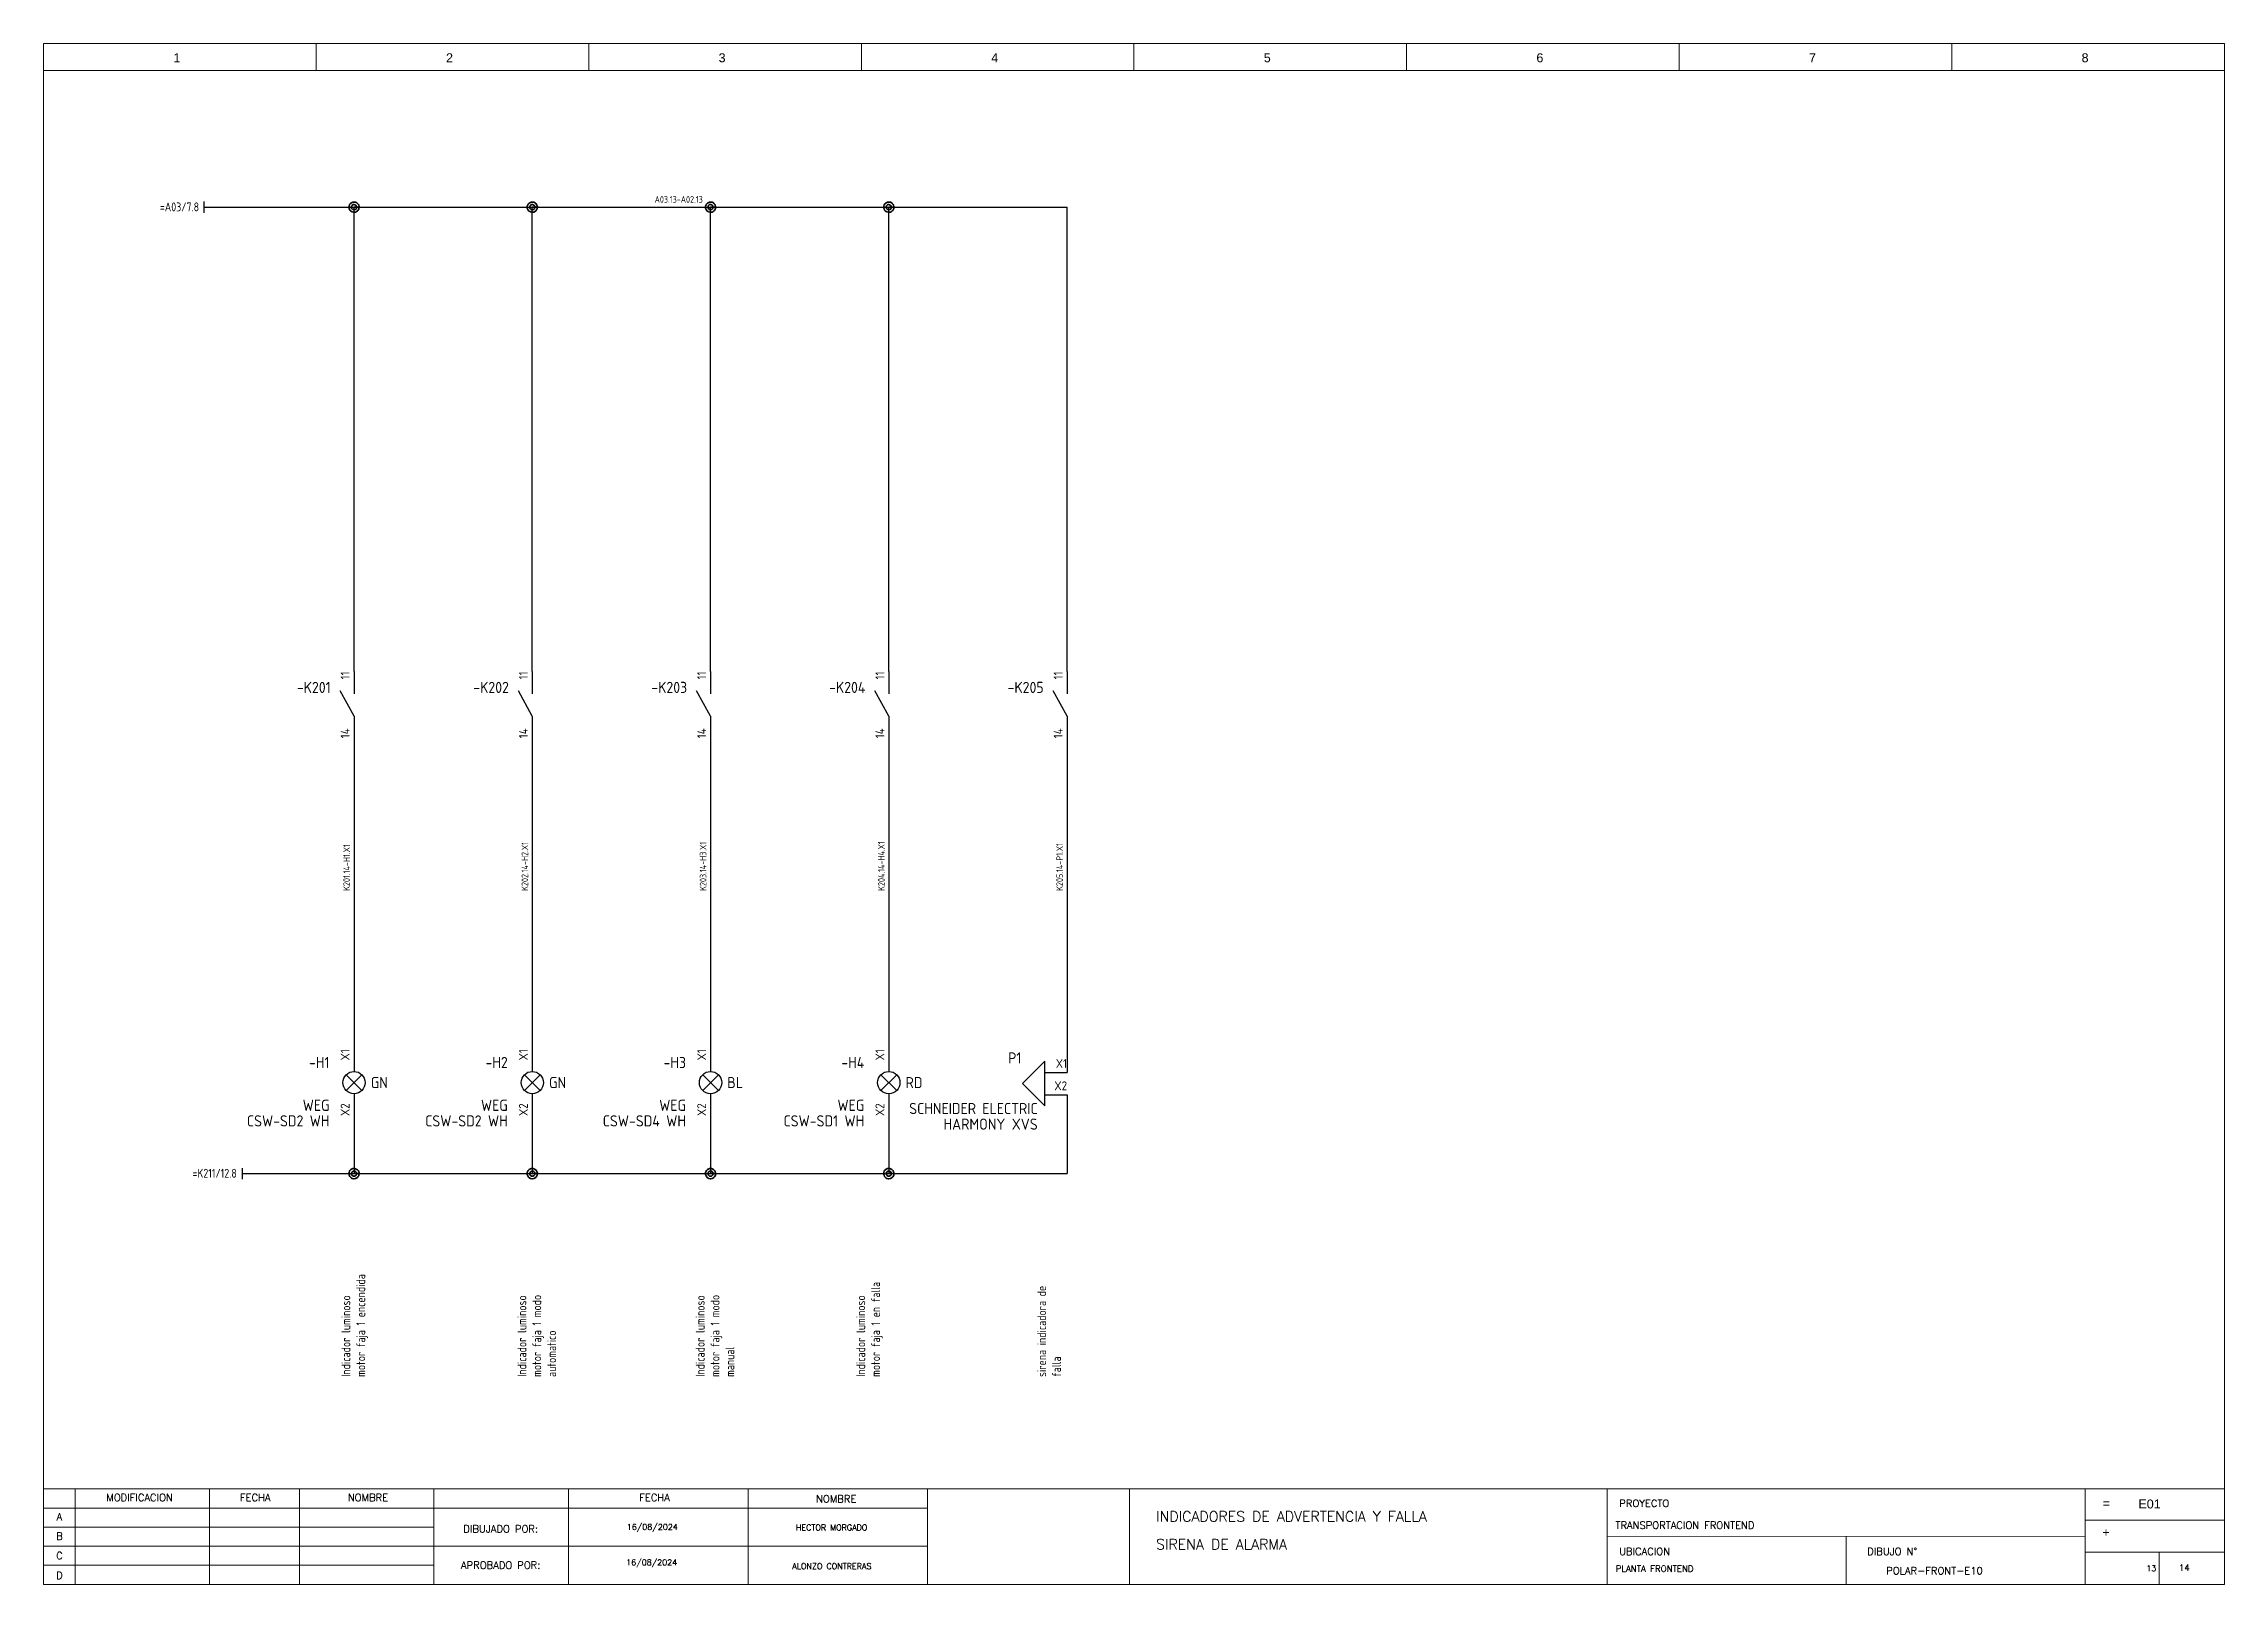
# Paper-space layout '13' of a CAD drawing. Header units: millimetres. Extents: x -33 to 453, y -23 to 320.
# The model-space entities are those that its viewports show. They can reach past a viewport. Long polylines and large blocks are cut down to what shows.
import ezdxf
from ezdxf.enums import TextEntityAlignment as Align

# ---------------------------------------------------------------- set-up
doc = ezdxf.new("R2010")
doc.units = ezdxf.units.MM
doc.header["$MEASUREMENT"] = 0
for name, color, linetype in [('0V', 160, 'Continuous'), ('24V', 20, 'Continuous'), ('DESC', 150, 'Continuous'), ('MISC', 7, 'Continuous'), ('PDF_Geometría', 7, 'Continuous'), ('TAGS', 150, 'Continuous'), ('TERMS', 123, 'Continuous'), ('WIREREF', 50, 'Continuous')]:
    doc.layers.add(name, color=color, linetype=linetype)
doc.layers.add('FORMATO', color=7, linetype='Continuous', lineweight=5)
doc.layers.add('SYMS', color=7, linetype='Continuous', lineweight=30)
doc.styles.add('ROMANS', font='romans.shx')
doc.styles.add('SIMPLEX', font='simplex.shx', dxfattribs={"height": 6})
doc.styles.get("Standard").update_dxf_attribs({"font": 'arial.ttf'})
doc.styles.add('WD_IEC', font='ISOCP2.shx', dxfattribs={"width": 0.9, "height": 4})

# ---------------------------------------------------------------- blocks, each defined once
blk = doc.blocks.new('Membrete A3')
at = {"layer": 'FORMATO', "color": 5}
for p, q in [((454.02, 319.51), (-32.03, 319.51)), ((-32.03, 319.51), (-32.03, 313.51)), ((28.73, 319.51), (28.73, 313.51)), ((89.48, 319.51), (89.48, 313.51)), ((150.24, 319.51), (150.24, 313.51)), ((210.99, 319.51), (210.99, 313.51)), ((271.75, 319.51), (271.75, 313.51)), ((332.5, 319.51), (332.5, 313.51)), ((393.26, 319.51), (393.26, 313.51)), ((454.02, 319.51), (454.02, 313.51)), ((-32.03, 313.51), (454.02, 313.51)), ((454.02, -2.58), (-32.03, -2.58)), ((-32.03, -2.58), (-32.03, -23.85)), ((-25.03, -23.85), (-25.03, -2.58)), ((4.97, -23.85), (4.97, -2.58)), ((24.97, -23.85), (24.97, -2.58)), ((54.97, -23.85), (54.97, -2.58)), ((84.97, -23.85), (84.97, -2.58)), ((124.97, -23.85), (124.97, -2.58)), ((164.97, -23.85), (164.97, -2.58)), ((209.97, -23.85), (209.97, -2.58)), ((316.47, -2.58), (316.47, -23.85)), ((422.96, -2.58), (422.96, -23.85)), ((454.02, -2.58), (454.02, -23.85)), ((-32.03, -6.84), (54.97, -6.84)), ((54.97, -6.84), (164.97, -6.84)), ((422.96, -9.52), (454.02, -9.52)), ((-32.03, -11.09), (54.97, -11.09)), ((316.47, -13.22), (422.96, -13.1)), ((369.71, -13.16), (369.71, -23.85)), ((-32.03, -15.35), (54.97, -15.35)), ((54.97, -15.35), (164.97, -15.35)), ((422.96, -16.69), (454.02, -16.69)), ((-32.03, -19.6), (54.97, -19.6)), ((454.02, -23.85), (-32.03, -23.85))]:
    blk.add_line(p, q, dxfattribs=at)
at = {"layer": 'FORMATO', "color": 172, "true_color": 0x0000d2}
blk.add_line((439.51, -16.69), (439.51, -23.85), dxfattribs=at)
at = {"flags": 8}
for tag, p in [('=', (437.34, -6.94)), ('+', (437.03, -13.59))]:
    blk.add_attdef(tag, text='', height=2, dxfattribs=at).set_placement(p, align=Align.CENTER)
at = {"layer": 'FORMATO', "style": 'SIMPLEX'}
for s, height, p in [('MODIFICACION', 1.625, (-10.65, -5.33)), ('FECHA', 1.625, (15.14, -5.33)), ('NOMBRE', 1.625, (40.26, -5.33)), ('FECHA', 1.625, (104.13, -5.33)), ('NOMBRE', 1.625, (144.62, -5.61)), ('A', 1.62, (-28.51, -9.6)), ('PROYECTO', 1.625, (324.72, -6.61)), ('B', 1.62, (-28.51, -13.91)), ('DIBUJADO POR:', 1.625, (69.84, -12.31)), ('C', 1.62, (-28.51, -18.26)), ('APROBADO POR:', 1.625, (69.84, -20.39)), ('UBICACION', 1.625, (324.79, -17.32)), ('DIBUJO N°', 1.625, (379.98, -17.32)), ('D', 1.62, (-28.51, -22.66))]:
    blk.add_text(s, height=height, dxfattribs=at).set_placement(p, align=Align.CENTER)
at = {"layer": 'FORMATO', "color": 5, "char_height": 2, "attachment_point": 1}
for s, insert in [('1', (-3.1, 317.35)), ('2', (57.66, 317.35)), ('3', (118.41, 317.35)), ('4', (179.17, 317.35)), ('5', (239.92, 317.35)), ('6', (300.68, 317.35)), ('7', (361.44, 317.35)), ('8', (422.19, 317.35))]:
    blk.add_mtext_dynamic_manual_height_columns(s, width=6.4736, gutter_width=10, heights=[0], dxfattribs=dict(at, insert=insert))
at = {"layer": 'FORMATO', "char_height": 2, "attachment_point": 1}
for s, insert in [('{\\Famgdt|c0;=}', (426.91, -4.81)), ('{\\Famgdt|c0;+}', (426.84, -11.28))]:
    blk.add_mtext_dynamic_manual_height_columns(s, width=6.5897, gutter_width=30, heights=[0], dxfattribs=dict(at, insert=insert))
at = {"layer": 'FORMATO', "char_height": 1.3, "attachment_point": 1, "style": 'SIMPLEX'}
for insert in [(97.95, -10.41), (97.81, -18.31)]:
    blk.add_mtext_dynamic_manual_height_columns('16/08/2024', width=6.1912, gutter_width=1, heights=[0], dxfattribs=dict(at, insert=insert))
at = {"layer": 'FORMATO', "flags": 8}
for tag, p, height, style in [('MOD_DESC11', (-24.47, -8.5), 1.3, 'ROMANS'), ('MOD_DESC12', (-24.47, -10.77), 1.3, 'ROMANS'), ('TITULO_3', (215.92, -9.87), 2.3, 'ROMANS'), ('MOD_DESC21', (-24.43, -12.68), 1.3, 'ROMANS'), ('MOD_DESC22', (-24.43, -14.95), 1.3, 'ROMANS'), ('TITULO_4', (215.92, -16.08), 2.3, 'ROMANS'), ('TITULO_1', (318.29, -11.48), 1.62, 'SIMPLEX'), ('MOD_DESC31', (-24.52, -16.84), 1.3, 'ROMANS'), ('MOD_DESC32', (-24.52, -19.12), 1.3, 'ROMANS'), ('TITULO_2', (318.36, -21.07), 1.4, 'SIMPLEX')]:
    blk.add_attdef(tag, p, '', height=height, dxfattribs=dict(at, style=style))
for tag, height, style, p in [('MOD_F1', 1.3, 'ROMANS', (14.38, -9.61)), ('MOD_N1', 1.3, 'ROMANS', (30.54, -9.91)), ('MOD_F2', 1.3, 'ROMANS', (14.31, -13.92)), ('MOD_N2', 1.3, 'ROMANS', (30.46, -14.07)), ('DIBUJO', 1.3, 'SIMPLEX', (143.59, -11.82)), ('MOD_F3', 1.3, 'ROMANS', (14.38, -18.31)), ('MOD_N3', 1.3, 'ROMANS', (30.48, -18.32)), ('APROBO', 1.3, 'SIMPLEX', (143.64, -20.44)), ('DWG_NO', 1.62, 'SIMPLEX', (389.4, -21.62)), ('N°', 1.3, 'ROMANS', (432.14, -20.89))]:
    blk.add_attdef(tag, text='', height=height, dxfattribs=dict(at, style=style)).set_placement(p, align=Align.CENTER)
at = {"layer": 'FORMATO', "style": 'ROMANS', "flags": 8}
blk.add_attdef('CANTIDAD', text='', height=1.4, dxfattribs=at).set_placement((447.78, -20.98), align=Align.RIGHT)
blk = doc.blocks.new('REFERENCIA_ENTRADA_HORIZONTAL')
at = {"layer": 'SYMS'}
for p, q in [((-5, 1.25), (-5, -1.25)), ((-5, 0), (0, 0))]:
    blk.add_line(p, q, dxfattribs=at)
at = {"layer": 'TAGS', "style": 'WD_IEC', "width": 0.9, "flags": 8}
blk.add_attdef('TAG', text='', height=1, dxfattribs=at).set_placement((-15.18, -2.12), align=Align.RIGHT)
blk = doc.blocks.new('empalme')
at = {"layer": 'PDF_Geometría', "color": 40, "lineweight": 35, "true_color": 0xffcf00}
for points in [[(145.66, 151.93), (144.51, 151.93)], [(145.1, 151.93), (144.51, 151.93)]]:
    blk.add_lwpolyline(points, close=True, dxfattribs=at)
for points in [[(143.39, 152.17), (143.39, 152.17), (143.34, 151.93), (143.39, 151.7)], [(143.58, 152.61), (143.58, 152.61), (143.44, 152.41), (143.39, 152.17)], [(143.94, 152.93), (143.94, 152.93), (143.73, 152.81), (143.58, 152.61)], [(143.94, 152.06), (143.94, 152.06), (143.92, 151.93), (143.94, 151.81)], [(144.39, 153.08), (144.39, 153.08), (144.15, 153.05), (143.94, 152.93)], [(144.04, 152.28), (144.04, 152.28), (143.97, 152.18), (143.94, 152.06)], [(143.94, 151.81), (143.94, 151.81), (143.97, 151.69), (144.04, 151.59)], [(144.22, 152.44), (144.22, 152.44), (144.12, 152.38), (144.04, 152.28)], [(144.45, 152.51), (144.45, 152.51), (144.33, 152.5), (144.22, 152.44)], [(144.87, 153.03), (144.87, 153.03), (144.64, 153.1), (144.39, 153.08)], [(144.69, 152.49), (144.69, 152.49), (144.58, 152.53), (144.45, 152.51)], [(144.9, 152.37), (144.9, 152.37), (144.81, 152.45), (144.69, 152.49)], [(145.28, 152.79), (145.28, 152.79), (145.1, 152.95), (144.87, 153.03)], [(145.05, 152.17), (145.05, 152.17), (144.99, 152.28), (144.9, 152.37)], [(145.1, 151.93), (145.1, 151.93), (145.1, 152.06), (145.05, 152.17)], [(145.05, 151.7), (145.05, 151.7), (145.1, 151.81), (145.1, 151.93)], [(145.56, 152.4), (145.56, 152.4), (145.46, 152.62), (145.28, 152.79)], [(145.66, 151.93), (145.66, 151.93), (145.66, 152.18), (145.56, 152.4)], [(145.56, 151.47), (145.56, 151.47), (145.66, 151.69), (145.66, 151.93)], [(143.39, 151.7), (143.39, 151.7), (143.44, 151.46), (143.58, 151.26)], [(143.58, 151.26), (143.58, 151.26), (143.73, 151.06), (143.94, 150.94)], [(143.94, 150.94), (143.94, 150.94), (144.15, 150.82), (144.39, 150.79)], [(144.04, 151.59), (144.04, 151.59), (144.12, 151.49), (144.22, 151.43)], [(144.22, 151.43), (144.22, 151.43), (144.33, 151.37), (144.45, 151.36)], [(144.39, 150.79), (144.39, 150.79), (144.64, 150.77), (144.87, 150.84)], [(144.45, 151.36), (144.45, 151.36), (144.58, 151.34), (144.69, 151.38)], [(144.69, 151.38), (144.69, 151.38), (144.81, 151.42), (144.9, 151.5)], [(144.87, 150.84), (144.87, 150.84), (145.1, 150.92), (145.28, 151.08)], [(144.9, 151.5), (144.9, 151.5), (144.99, 151.58), (145.05, 151.7)], [(145.28, 151.08), (145.28, 151.08), (145.46, 151.24), (145.56, 151.47)]]:
    blk.add_open_spline(points, degree=3, dxfattribs=at)
blk = doc.blocks.new('empalme_')
at = {"layer": '0V'}
blk.add_blockref('empalme', (-144.51, -151.93), dxfattribs=at)
blk = doc.blocks.new('VLT1G')
for p, q in [((0, 7.5), (0, 2.5)), ((-1.77, -1.77), (1.77, 1.77)), ((1.77, -1.77), (-1.77, 1.77)), ((0, -2.5), (0, -7.5))]:
    blk.add_line(p, q)
blk.add_circle((0, 0), 2.5)
at = {"style": 'WD_IEC'}
for tag, p in [('INST', (-5.5, 10.25)), ('TAG1', (-5.5, 3.25)), ('LOC', (-5.5, 6.75)), ('DESC1', (-5.5, -6.35)), ('DESC2', (-5.5, -9.85)), ('DESC3', (-5.5, -13.35))]:
    blk.add_attdef(tag, text='', height=2.5, dxfattribs=at).set_placement(p, align=Align.RIGHT)
blk.add_attdef('TERM01', text='', height=2, rotation=90, dxfattribs=at).set_placement((-1, 7.5), align=Align.RIGHT)
at = {"style": 'WD_IEC', "flags": 1}
for tag, p, height in [('X2TERM01', (0, 7.5), 0.32), ('X4LINK', (-3, 0), 0.32), ('X1LINK', (3, 0), 0.32), ('ASSYCODE', (1, -4), 1), ('FAMILY', (1, -5.5), 1), ('X8TERM02', (0, -7.5), 0.32), ('CATDESC', (1, -7), 1)]:
    blk.add_attdef(tag, p, '', height=height, dxfattribs=at)
at = {"style": 'WD_IEC', "flags": 9}
for tag, p in [('MFG', (-6, -0.25)), ('CAT', (-6, -2.75))]:
    blk.add_attdef(tag, text='', height=1.5, dxfattribs=at).set_placement(p, align=Align.RIGHT)
at = {"style": 'WD_IEC'}
blk.add_attdef('TERM02', (-1, -7.5), '', height=2, rotation=90, dxfattribs=at)
at = {"lineweight": 13, "style": 'WD_IEC'}
blk.add_attdef('COLOR', text='', height=2.5, dxfattribs=at).set_placement((3.75, 0), align=Align.MIDDLE_LEFT)
at = {"lineweight": 15, "style": 'WD_IEC'}
for tag, p in [('WDTAGALT', (-5.5, -21)), ('XREF', (-5.5, -18))]:
    blk.add_attdef(tag, text='', height=2.5, dxfattribs=at).set_placement(p, align=Align.RIGHT)
blk = doc.blocks.new('VSW21')
for p, q in [((0, 7.5), (0, 2.5)), ((0, -2.5), (-3.125, 3.125)), ((0, -2.5), (0, -7.5))]:
    blk.add_line(p, q)
at = {"style": 'WD_IEC'}
for tag, p in [('INST', (-5.25, 7.75)), ('LOC', (-5.25, 4.25)), ('TAG2', (-5.25, 0.75)), ('XREF', (-5.25, -3.75)), ('DESC2', (-5.25, -11.1)), ('DESC1', (-5.25, -7.6)), ('DESC3', (-5.25, -14.6)), ('WDTAGALT', (-5, -18))]:
    blk.add_attdef(tag, text='', height=2.5, dxfattribs=at).set_placement(p, align=Align.RIGHT)
blk.add_attdef('TERM01', text='', height=2, rotation=90, dxfattribs=at).set_placement((-1, 7.5), align=Align.RIGHT)
at = {"style": 'WD_IEC', "flags": 1}
for tag, p, height in [('X2TERM01', (0, 7.5), 0.32), ('X4LINK', (-2, 0), 0.32), ('X1LINK', (-0.5, 0), 0.32), ('CONTACT', (4, -3.5), 1), ('FAMILY', (4, -5), 1), ('COMMON', (5.25, -4.75), 1), ('X8TERM02', (0, -7.5), 0.32)]:
    blk.add_attdef(tag, p, '', height=height, dxfattribs=at)
at = {"style": 'WD_IEC'}
blk.add_attdef('TERM02', (-1, -7.5), '', height=2, rotation=90, dxfattribs=at)
blk = doc.blocks.new('VAN1S')
for p, q in [((-10, 0), (-5, 5)), ((-5, -5), (-5, 5)), ((-5, -5), (-10, 0)), ((-5, 2.5), (0, 2.5)), ((-5, -2.5), (0, -2.5))]:
    blk.add_line(p, q)
at = {"style": 'WD_IEC'}
for tag, height, p in [('INST', 2.5, (-10.25, 11.5)), ('LOC', 2.5, (-10.25, 8)), ('TAG1', 2.5, (-10.25, 4.5)), ('TERM01', 2, (0, 3.5)), ('TERM02', 2, (0, -1.5)), ('DESC1', 2.5, (-10.25, -6.85)), ('DESC2', 2.5, (-10.25, -10.35)), ('DESC3', 2.5, (-10.25, -13.85)), ('XREF', 2.5, (-10.25, -18.85))]:
    blk.add_attdef(tag, text='', height=height, dxfattribs=at).set_placement(p, align=Align.RIGHT)
at = {"style": 'WD_IEC', "flags": 9}
for tag, p in [('MFG', (-11, 1)), ('CAT', (-11, -1.5))]:
    blk.add_attdef(tag, text='', height=1.5, dxfattribs=at).set_placement(p, align=Align.RIGHT)
at = {"style": 'WD_IEC', "flags": 1}
for tag, p, height in [('X2TERM01', (0, 2.5), 0.32), ('ASSYCODE', (-4, -4), 1), ('FAMILY', (-4, -5.5), 1), ('X8TERM02', (0, -2.5), 0.32), ('CATDESC', (-4, -7), 1)]:
    blk.add_attdef(tag, p, '', height=height, dxfattribs=at)

msp = doc.modelspace()

# ---------------------------------------------------------------- linework, layer by layer
at = {"layer": '0V'}
for p, q in [((1251.23, -545.98), (1251.23, -563.69)), ((1091.23, -550.76), (1091.23, -563.69)), ((1131.23, -550.76), (1131.23, -563.69)), ((1171.23, -550.76), (1171.23, -563.69)), ((1211.23, -550.76), (1211.23, -563.69)), ((1071.15, -563.69), (1251.23, -563.69))]:
    msp.add_line(p, q, dxfattribs=at)
at = {"layer": '24V'}
for p, q in [((1060.05, -346.84), (1251.23, -346.84)), ((1091.23, -451.01), (1091.23, -346.84)), ((1131.23, -451.01), (1131.23, -346.84)), ((1171.23, -451.01), (1171.23, -346.84)), ((1211.23, -451.01), (1211.23, -346.84)), ((1251.23, -451.01), (1251.23, -346.84)), ((1091.23, -466.01), (1091.23, -535.76)), ((1131.23, -466.01), (1131.23, -535.76)), ((1171.23, -466.01), (1171.23, -535.76)), ((1211.23, -466.01), (1211.23, -535.76)), ((1251.23, -466.01), (1251.23, -540.98))]:
    msp.add_line(p, q, dxfattribs=at)

# ---------------------------------------------------------------- block references
at = {"layer": '0V'}
for p in [(1091.23, -346.84), (1131.23, -346.84), (1171.23, -346.84), (1211.23, -346.84), (1091.23, -563.69), (1131.23, -563.69), (1171.23, -563.69), (1211.23, -563.69)]:
    msp.add_blockref('empalme_', p, dxfattribs=at)
at = {"layer": 'SYMS'}
for p in [(1062.55, -346.84), (1071.15, -563.69)]:
    msp.add_blockref('REFERENCIA_ENTRADA_HORIZONTAL', p, dxfattribs=at)
ref = msp.add_blockref('VSW21', (1091.23, -458.51), dxfattribs=at)
ref.add_attrib('TERM02', '14', (1090.23, -466.01), dxfattribs={"layer": 'TERMS', "height": 2, "rotation": 90, "style": 'WD_IEC'})
ref.add_attrib('TERM01', '11', dxfattribs={"layer": 'TERMS', "height": 2, "rotation": 90, "style": 'WD_IEC'}).set_placement((1090.23, -451.01), align=Align.RIGHT)
ref.add_attrib('TAG2', '-K201', dxfattribs={"layer": 'TAGS', "height": 2.5, "style": 'WD_IEC'}).set_placement((1085.98, -455.84), align=Align.RIGHT)
ref = msp.add_blockref('VSW21', (1131.23, -458.51), dxfattribs=at)
ref.add_attrib('TERM02', '14', (1130.23, -466.01), dxfattribs={"layer": 'TERMS', "height": 2, "rotation": 90, "style": 'WD_IEC'})
ref.add_attrib('TERM01', '11', dxfattribs={"layer": 'TERMS', "height": 2, "rotation": 90, "style": 'WD_IEC'}).set_placement((1130.23, -451.01), align=Align.RIGHT)
ref.add_attrib('TAG2', '-K202', dxfattribs={"layer": 'TAGS', "height": 2.5, "style": 'WD_IEC'}).set_placement((1125.98, -455.84), align=Align.RIGHT)
ref = msp.add_blockref('VSW21', (1171.23, -458.51), dxfattribs=at)
ref.add_attrib('TERM02', '14', (1170.23, -466.01), dxfattribs={"layer": 'TERMS', "height": 2, "rotation": 90, "style": 'WD_IEC'})
ref.add_attrib('TERM01', '11', dxfattribs={"layer": 'TERMS', "height": 2, "rotation": 90, "style": 'WD_IEC'}).set_placement((1170.23, -451.01), align=Align.RIGHT)
ref.add_attrib('TAG2', '-K203', dxfattribs={"layer": 'TAGS', "height": 2.5, "style": 'WD_IEC'}).set_placement((1165.98, -455.84), align=Align.RIGHT)
ref = msp.add_blockref('VSW21', (1211.23, -458.51), dxfattribs=at)
ref.add_attrib('TERM02', '14', (1210.23, -466.01), dxfattribs={"layer": 'TERMS', "height": 2, "rotation": 90, "style": 'WD_IEC'})
ref.add_attrib('TERM01', '11', dxfattribs={"layer": 'TERMS', "height": 2, "rotation": 90, "style": 'WD_IEC'}).set_placement((1210.23, -451.01), align=Align.RIGHT)
ref.add_attrib('TAG2', '-K204', dxfattribs={"layer": 'TAGS', "height": 2.5, "style": 'WD_IEC'}).set_placement((1205.98, -455.84), align=Align.RIGHT)
ref = msp.add_blockref('VSW21', (1251.23, -458.51), dxfattribs=at)
ref.add_attrib('TERM02', '14', (1250.23, -466.01), dxfattribs={"layer": 'TERMS', "height": 2, "rotation": 90, "style": 'WD_IEC'})
ref.add_attrib('TERM01', '11', dxfattribs={"layer": 'TERMS', "height": 2, "rotation": 90, "style": 'WD_IEC'}).set_placement((1250.23, -451.01), align=Align.RIGHT)
ref.add_attrib('TAG2', '-K205', dxfattribs={"layer": 'TAGS', "height": 2.5, "style": 'WD_IEC'}).set_placement((1245.98, -455.84), align=Align.RIGHT)
ref = msp.add_blockref('VLT1G', (1091.23, -543.26), dxfattribs=at)
ref.add_attrib('TERM02', 'X2', (1090.23, -550.76), dxfattribs={"layer": 'TERMS', "height": 2, "rotation": 90, "style": 'WD_IEC'})
ref.add_attrib('TERM01', 'X1', dxfattribs={"layer": 'TERMS', "height": 2, "rotation": 90, "style": 'WD_IEC'}).set_placement((1090.23, -535.76), align=Align.RIGHT)
ref.add_attrib('DESC2', 'CSW-SD2 WH', dxfattribs={"layer": 'DESC', "height": 2.5, "style": 'WD_IEC'}).set_placement((1085.73, -553.11), align=Align.RIGHT)
ref.add_attrib('DESC1', 'WEG', dxfattribs={"layer": 'DESC', "height": 2.5, "style": 'WD_IEC'}).set_placement((1085.73, -549.61), align=Align.RIGHT)
ref.add_attrib('COLOR', 'GN', dxfattribs={"layer": 'MISC', "lineweight": 13, "height": 2.5, "style": 'WD_IEC'}).set_placement((1094.98, -543.26), align=Align.MIDDLE_LEFT)
ref.add_attrib('TAG1', '-H1', dxfattribs={"layer": 'TAGS', "height": 2.5, "style": 'WD_IEC'}).set_placement((1085.73, -540.01), align=Align.RIGHT)
ref = msp.add_blockref('VLT1G', (1131.23, -543.26), dxfattribs=at)
ref.add_attrib('TERM02', 'X2', (1130.23, -550.76), dxfattribs={"layer": 'TERMS', "height": 2, "rotation": 90, "style": 'WD_IEC'})
ref.add_attrib('TERM01', 'X1', dxfattribs={"layer": 'TERMS', "height": 2, "rotation": 90, "style": 'WD_IEC'}).set_placement((1130.23, -535.76), align=Align.RIGHT)
ref.add_attrib('DESC2', 'CSW-SD2 WH', dxfattribs={"layer": 'DESC', "height": 2.5, "style": 'WD_IEC'}).set_placement((1125.73, -553.11), align=Align.RIGHT)
ref.add_attrib('DESC1', 'WEG', dxfattribs={"layer": 'DESC', "height": 2.5, "style": 'WD_IEC'}).set_placement((1125.73, -549.61), align=Align.RIGHT)
ref.add_attrib('COLOR', 'GN', dxfattribs={"layer": 'MISC', "lineweight": 13, "height": 2.5, "style": 'WD_IEC'}).set_placement((1134.98, -543.26), align=Align.MIDDLE_LEFT)
ref.add_attrib('TAG1', '-H2', dxfattribs={"layer": 'TAGS', "height": 2.5, "style": 'WD_IEC'}).set_placement((1125.73, -540.01), align=Align.RIGHT)
ref = msp.add_blockref('VLT1G', (1171.23, -543.26), dxfattribs=at)
ref.add_attrib('TERM02', 'X2', (1170.23, -550.76), dxfattribs={"layer": 'TERMS', "height": 2, "rotation": 90, "style": 'WD_IEC'})
ref.add_attrib('TERM01', 'X1', dxfattribs={"layer": 'TERMS', "height": 2, "rotation": 90, "style": 'WD_IEC'}).set_placement((1170.23, -535.76), align=Align.RIGHT)
ref.add_attrib('DESC2', 'CSW-SD4 WH', dxfattribs={"layer": 'DESC', "height": 2.5, "style": 'WD_IEC'}).set_placement((1165.73, -553.11), align=Align.RIGHT)
ref.add_attrib('DESC1', 'WEG', dxfattribs={"layer": 'DESC', "height": 2.5, "style": 'WD_IEC'}).set_placement((1165.73, -549.61), align=Align.RIGHT)
ref.add_attrib('COLOR', 'BL', dxfattribs={"layer": 'MISC', "lineweight": 13, "height": 2.5, "style": 'WD_IEC'}).set_placement((1174.98, -543.26), align=Align.MIDDLE_LEFT)
ref.add_attrib('TAG1', '-H3', dxfattribs={"layer": 'TAGS', "height": 2.5, "style": 'WD_IEC'}).set_placement((1165.73, -540.01), align=Align.RIGHT)
ref = msp.add_blockref('VLT1G', (1211.23, -543.26), dxfattribs=at)
ref.add_attrib('TERM02', 'X2', (1210.23, -550.76), dxfattribs={"layer": 'TERMS', "height": 2, "rotation": 90, "style": 'WD_IEC'})
ref.add_attrib('TERM01', 'X1', dxfattribs={"layer": 'TERMS', "height": 2, "rotation": 90, "style": 'WD_IEC'}).set_placement((1210.23, -535.76), align=Align.RIGHT)
ref.add_attrib('DESC2', 'CSW-SD1 WH', dxfattribs={"layer": 'DESC', "height": 2.5, "style": 'WD_IEC'}).set_placement((1205.73, -553.11), align=Align.RIGHT)
ref.add_attrib('DESC1', 'WEG', dxfattribs={"layer": 'DESC', "height": 2.5, "style": 'WD_IEC'}).set_placement((1205.73, -549.61), align=Align.RIGHT)
ref.add_attrib('COLOR', 'RD', dxfattribs={"layer": 'MISC', "lineweight": 13, "height": 2.5, "style": 'WD_IEC'}).set_placement((1214.98, -543.26), align=Align.MIDDLE_LEFT)
ref.add_attrib('TAG1', '-H4', dxfattribs={"layer": 'TAGS', "height": 2.5, "style": 'WD_IEC'}).set_placement((1205.73, -540.01), align=Align.RIGHT)
ref = msp.add_blockref('VAN1S', (1251.23, -543.48), dxfattribs=at)
ref.add_attrib('TERM02', 'X2', dxfattribs={"layer": 'TERMS', "height": 2, "style": 'WD_IEC'}).set_placement((1251.23, -544.98), align=Align.RIGHT)
ref.add_attrib('TERM01', 'X1', dxfattribs={"layer": 'TERMS', "height": 2, "style": 'WD_IEC'}).set_placement((1251.23, -539.98), align=Align.RIGHT)
ref.add_attrib('DESC2', 'HARMONY XVS', dxfattribs={"layer": 'DESC', "height": 2.5, "style": 'WD_IEC'}).set_placement((1244.64, -553.83), align=Align.RIGHT)
ref.add_attrib('DESC1', 'SCHNEIDER ELECTRIC', dxfattribs={"layer": 'DESC', "height": 2.5, "style": 'WD_IEC'}).set_placement((1244.64, -550.33), align=Align.RIGHT)
ref.add_attrib('TAG1', 'P1', dxfattribs={"layer": 'TAGS', "height": 2.5, "style": 'WD_IEC'}).set_placement((1240.98, -538.98), align=Align.RIGHT)

# ---------------------------------------------------------------- texts
at = {"layer": 'DESC', "char_height": 2, "width": 36.6324, "attachment_point": 7, "rotation": 90, "style": 'WD_IEC'}
for s, insert in [('Indicador luminoso \\Pmotor faja 1 encendida', (1094.34, -609.3)), ('Indicador luminoso \\Pmotor faja 1 modo\\Pautomatico', (1136.57, -609.3)), ('Indicador luminoso \\Pmotor faja 1 modo\\Pmanual', (1176.57, -609.3)), ('Indicador luminoso \\Pmotor faja 1 en falla', (1209.87, -609.3)), ('sirena indicadora de  \\Pfalla', (1249.87, -609.3))]:
    msp.add_mtext(s, dxfattribs=dict(at, insert=insert))
at = {"layer": 'TAGS', "char_height": 2, "attachment_point": 1, "style": 'WD_IEC'}
for s, insert in [('\\pxql;=A03/7.8', (1047.66, -345.78)), ('\\pxql;=K211/12.8', (1054.98, -562.61))]:
    msp.add_mtext_dynamic_manual_height_columns(s, width=2, gutter_width=10, heights=[0], dxfattribs=dict(at, insert=insert))
at = {"layer": 'WIREREF', "insert": (1158.68, -344.35), "char_height": 1.5, "attachment_point": 1, "style": 'WD_IEC'}
msp.add_mtext_dynamic_manual_height_columns('A03.13-A02.13', width=67.509, gutter_width=20, heights=[0], dxfattribs=at)
at = {"layer": 'WIREREF', "char_height": 1.5, "attachment_point": 1, "rotation": 90, "style": 'WD_IEC'}
for s, insert in [('K201.14-H1.X1', (1088.81, -500.24)), ('K202.14-H2.X1', (1128.81, -500.24)), ('K203.14-H3.X1', (1168.81, -500.24)), ('K204.14-H4.X1', (1208.81, -500.24)), ('K205.14-P1.X1', (1248.81, -500.24))]:
    msp.add_mtext_dynamic_manual_height_columns(s, width=67.509, gutter_width=20, heights=[0], dxfattribs=dict(at, insert=insert))

psp = doc.layouts.new('13')

# ---------------------------------------------------------------- block references
at = {"layer": 'FORMATO'}
ref = psp.add_blockref('Membrete A3', (-0.82, 0.6), dxfattribs=at)
ref.add_attrib('N°', '13', dxfattribs={"height": 1.3, "style": 'ROMANS', "flags": 8}).set_placement((436.91, -20.33), align=Align.CENTER)
ref.add_attrib('TITULO_4', 'SIRENA DE ALARMA', (215.1, -15.48), dxfattribs={"height": 2.3, "style": 'ROMANS', "flags": 8})
ref.add_attrib('DWG_NO', 'POLAR-FRONT-E10', dxfattribs={"height": 1.625, "style": 'SIMPLEX', "flags": 8}).set_placement((388.58, -21.02), align=Align.CENTER)
ref.add_attrib('DIBUJO', 'HECTOR MORGADO', dxfattribs={"height": 1.3, "style": 'SIMPLEX', "flags": 8}).set_placement((142.77, -11.23), align=Align.CENTER)
ref.add_attrib('APROBO', 'ALONZO CONTRERAS', dxfattribs={"height": 1.3, "style": 'SIMPLEX', "flags": 8}).set_placement((142.82, -19.85), align=Align.CENTER)
ref.add_attrib('TITULO_1', 'TRANSPORTACION FRONTEND', (317.47, -10.89), dxfattribs={"height": 1.625, "style": 'SIMPLEX', "flags": 8})
ref.add_attrib('TITULO_3', 'INDICADORES DE ADVERTENCIA Y FALLA', (215.1, -9.27), dxfattribs={"height": 2.3, "style": 'ROMANS', "flags": 8})
ref.add_attrib('=', 'E01', dxfattribs={"layer": '0', "height": 2, "flags": 8}).set_placement((436.52, -6.34), align=Align.CENTER)
ref.add_attrib('TITULO_2', 'PLANTA FRONTEND', (317.54, -20.47), dxfattribs={"height": 1.4, "style": 'SIMPLEX', "flags": 8})
ref.add_attrib('CANTIDAD', '14', dxfattribs={"height": 1.4, "style": 'ROMANS', "flags": 8}).set_placement((445.45, -20.23), align=Align.RIGHT)

# ---------------------------------------------------------------- viewports
at = {"layer": 'FORMATO', "view_target_point": (2277.15, -118.76)}
psp.add_viewport(center=(210.17, 148.42), size=(486.05, 343.3649), view_center_point=(-1010.9, -364.24), view_height=345.7104, dxfattribs=at)

doc.saveas('drawing.dxf')
